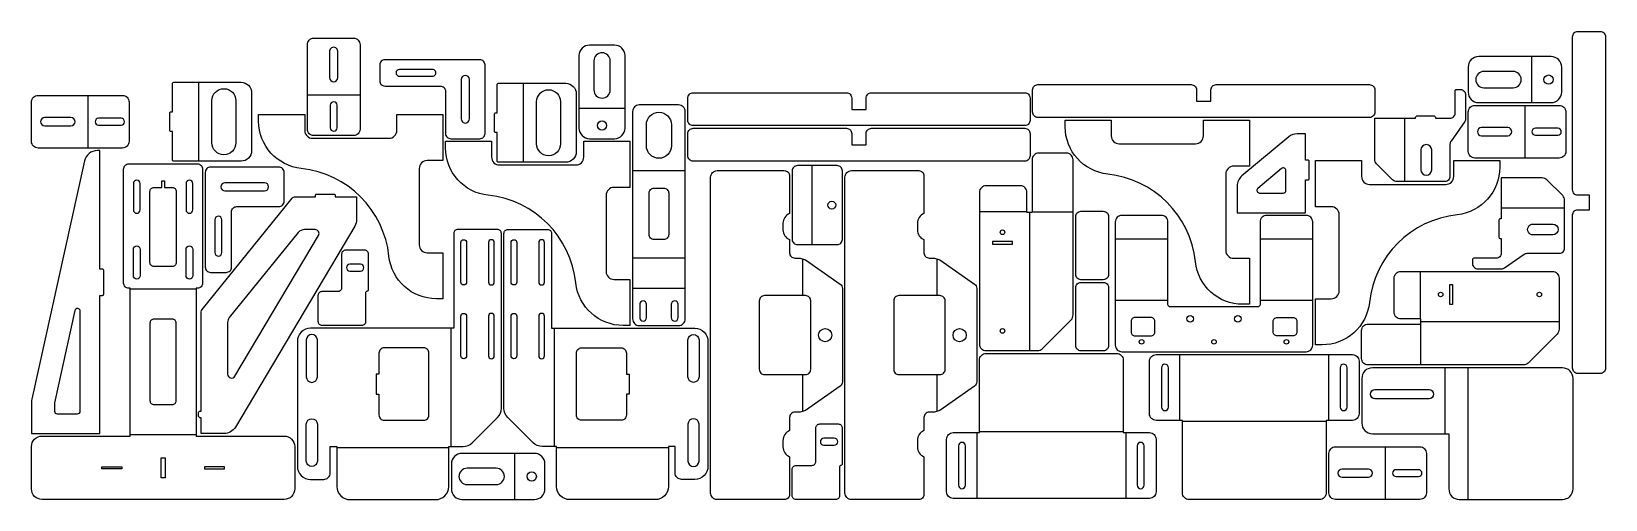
# Model space of a CAD drawing. Extents: x 1223 to 2419, y 2672 to 3028.
import ezdxf

# ---------------------------------------------------------------- set-up
doc = ezdxf.new("R2010")
doc.units = 0

# ---------------------------------------------------------------- blocks, each defined once
blk = doc.blocks.new('Part534993938', base_point=(0, -2.9))
at = {"layer": '1'}
for points in [[(215, 2, 0.351837), (207.2, 11.7), (26.1, 51.8, 0.054442), (23.9, 52), (0, 52), (0, 0), (105, 0), (105, -1.9, 0.414214), (106, -2.9), (124, -2.9, 0.414214), (125, -1.9), (125, 0), (215, 0)], [(93.4, 19), (23.3, 34.5, 0.054442), (22.9, 34.5), (17, 34.5, 0.414214), (15, 32.5), (15, 17, 0.414214), (17, 15), (93, 15, 0.896737)]]:
    blk.add_lwpolyline(points, format="xyb", close=True, dxfattribs=at)
blk = doc.blocks.new('Part2025711485', base_point=(-29.1, -20))
at = {"layer": '1'}
for points in [[(45, 15), (45, -15, -0.414214), (40, -20), (-24.1, -20, -0.414214), (-29.1, -15), (-29.1, 15, -0.414214), (-24.1, 20), (40, 20, -0.414214)], [(-6, 2.6), (-23.1, 2.6, 1), (-23.1, -2.6), (-6, -2.6, 1)], [(35, 3.1), (15, 3.1, 1), (15, -3.1), (35, -3.1, 1)]]:
    blk.add_lwpolyline(points, format="xyb", close=True, dxfattribs=at)
at = {"layer": '2'}
blk.add_line((1.9, 20), (1.9, -20), dxfattribs=at)
blk = doc.blocks.new('Part2123354015', base_point=(-100, -94.9))
at = {"layer": '1'}
for points in [[(100, 152.2), (100, 120, -0.414214), (92, 112), (25, 112), (25, -0.3), (26, -0.3, -0.414214), (30, -4.3), (30, -90.9, -0.414214), (26, -94.9), (-26, -94.9, -0.414214), (-30, -90.9), (-30, -4.3, -0.414214), (-26, -0.3), (-25, -0.3), (-25, 112), (-92, 112, -0.414214), (-100, 120), (-100, 152.2, -0.414214), (-92, 160.2), (92, 160.2, -0.414214)], [(10, 85.1, 0.414214), (7, 88.1), (-7, 88.1, 0.414214), (-10, 85.1), (-10, 26.1, 0.414214), (-7, 23.1), (7, 23.1, 0.414214), (10, 26.1)], [(-17.4, -9.9), (-17.4, -29.9, -1), (-22.6, -29.9), (-22.6, -9.9, -1)], [(22.6, -9.9), (22.6, -29.9, -1), (17.4, -29.9), (17.4, -9.9, -1)], [(10, -19.9), (10, -73.9, -0.414214), (7, -76.9), (1.1, -76.9), (1.1, -82), (-1.1, -82), (-1.1, -76.9), (-7, -76.9, -0.414214), (-10, -73.9), (-10, -19.9, -0.414214), (-7, -16.9), (7, -16.9, -0.414214)], [(-17.4, -59.9, 1), (-22.6, -59.9), (-22.6, -79.9, 1), (-17.4, -79.9)], [(22.6, -59.9, 1), (17.4, -59.9), (17.4, -79.9, 1), (22.6, -79.9)]]:
    blk.add_lwpolyline(points, format="xyb", close=True, dxfattribs=at)
for points in [[(1.6, 143.7), (1.6, 128.5), (-1.6, 128.5), (-1.6, 143.7)], [(-31.4, 136.9), (-46.6, 136.9), (-46.6, 135.3), (-31.4, 135.3)], [(46.6, 136.9), (46.6, 135.3), (31.4, 135.3), (31.4, 136.9)]]:
    blk.add_lwpolyline(points, close=True, dxfattribs=at)
at = {"layer": '2'}
for p, q in [((25, 110.9), (-25, 110.9)), ((-25, 0.5), (25, 0.5))]:
    blk.add_line(p, q, dxfattribs=at)
blk = doc.blocks.new('Part295969117', base_point=(-60, 0))
at = {"layer": '1'}
for points in [[(0, 76, 0.414214), (-4, 80), (-16, 80, 0.414214), (-20, 76), (-20, 34, -0.414214), (-24, 30), (-56, 30, 0.414214), (-60, 26), (-60, 4, 0.414214), (-56, 0), (-4, 0, 0.414214), (0, 4)], [(-7.4, 65, 1), (-12.6, 65), (-12.6, 40, 1), (-7.4, 40)], [(-15, 18.1), (-45, 18.1, 1), (-45, 11.9), (-15, 11.9, 1)]]:
    blk.add_lwpolyline(points, format="xyb", close=True, dxfattribs=at)
blk = doc.blocks.new('Part474160460', base_point=(-180, 0))
at = {"layer": '1'}
for points in [[(2, 30.2), (2, 17.2, -0.414214), (1, 16.2), (0, 16.2), (0, 0), (-17.3, 0, -0.134825), (-22.4, 1.4), (-175.1, 92.1, -0.264611), (-180, 100.7), (-180, 118), (-168, 118), (-168, 119, -0.414214), (-167, 120), (-164, 120, -0.414214), (-163, 119), (-163, 118), (-87.5, 118, -0.171831), (-85.7, 117.4), (-1.1, 48.9, -0.226277), (0, 46.6), (0, 31.2), (1, 31.2, -0.414214)], [(-25, 39.6, 0.226277), (-27.2, 44.3), (-91.9, 96.7, 0.171831), (-95.6, 98), (-134.9, 98, 0.762386), (-136.4, 92.4), (-29.5, 28.9, 0.581514), (-25, 31.5)]]:
    blk.add_lwpolyline(points, format="xyb", close=True, dxfattribs=at)
blk = doc.blocks.new('Part462043415', base_point=(-42, -30))
at = {"layer": '1'}
for points in [[(20.1, 6.5), (20.1, -6.5, -0.414214), (19.1, -7.5), (18.1, -7.5), (18.1, -29, -0.414214), (17.1, -30), (-34, -30, -0.414214), (-42, -22), (-42, 22, -0.414214), (-34, 30), (17.1, 30, -0.414214), (18.1, 29), (18.1, 7.5), (19.1, 7.5, -0.414214)], [(-11.9, 16), (-11.9, -16, -1), (-30.1, -16), (-30.1, 16, -1)]]:
    blk.add_lwpolyline(points, format="xyb", close=True, dxfattribs=at)
at = {"layer": '2'}
blk.add_line((-1.9, 30), (-1.9, -30), dxfattribs=at)
blk = doc.blocks.new('Part1996930936', base_point=(-29.1, -20))
at = {"layer": '1'}
for points in [[(45, 15), (45, -15, -0.414214), (40, -20), (-24.1, -20, -0.414214), (-29.1, -15), (-29.1, 15, -0.414214), (-24.1, 20), (40, 20, -0.414214)], [(-6, 2.6), (-23.1, 2.6, 1), (-23.1, -2.6), (-6, -2.6, 1)], [(35, 3.1), (15, 3.1, 1), (15, -3.1), (35, -3.1, 1)]]:
    blk.add_lwpolyline(points, format="xyb", close=True, dxfattribs=at)
at = {"layer": '2'}
blk.add_line((1.9, 20), (1.9, -20), dxfattribs=at)
blk = doc.blocks.new('Part156562793', base_point=(0, -57.5))
at = {"layer": '1'}
for points in [[(38, -3), (38, -23, -0.414214), (35, -26), (23, -26, 0.414214), (20, -29), (20, -54.5, -0.414214), (17, -57.5), (3, -57.5, -0.414214), (0, -54.5), (0, -27, -0.414214), (1, -26, 0.414214), (2, -25), (2, -3, -0.414214), (5, 0), (35, 0, -0.414214)], [(14, -41.4), (6, -41.4, 1), (6, -46.6), (14, -46.6, 1)]]:
    blk.add_lwpolyline(points, format="xyb", close=True, dxfattribs=at)
blk = doc.blocks.new('Part551669794', base_point=(-155, -85.3))
at = {"layer": '1'}
for points in [[(-155, 35), (-155, -60, 0.414214), (-145, -70), (-135, -70, 0.414214), (-130, -65), (-130, -45), (-125, -45), (-125, -75.3, 0.414214), (-115, -85.3), (-50, -85.3, 0.414214), (-40, -75.3), (-40, -45), (-29.1, -45, 0.198912), (-22.1, -42.1), (-2.9, -22.9, 0.198912), (0, -15.9), (0, 117, 0.414214), (-3, 120), (-33.1, 120, 0.414214), (-36.1, 117), (-36.1, 45), (-145, 45, 0.414214)], [(-30.8, 110, -1), (-26.4, 110), (-26.4, 80, -1), (-30.8, 80)], [(-9.8, 110), (-9.8, 80, 1), (-5.4, 80), (-5.4, 110, 1)], [(-30.8, 54, -1), (-26.4, 54), (-26.4, 24, -1), (-30.8, 24)], [(-9.8, 54), (-9.8, 24, 1), (-5.4, 24), (-5.4, 54, 1)], [(-148.2, 36), (-148.2, 8, 1), (-139.8, 8), (-139.8, 36, 1)], [(-95, 10.1), (-95, -5.1), (-93, -5.1), (-93, -21, 0.414214), (-89, -25), (-59, -25, 0.414214), (-55, -21), (-55, 26, 0.414214), (-59, 30), (-89, 30, 0.414214), (-93, 26), (-93, 10.1)], [(-148.2, -28, -1), (-139.8, -28), (-139.8, -56, -1), (-148.2, -56)]]:
    blk.add_lwpolyline(points, format="xyb", close=True, dxfattribs=at)
at = {"layer": '2'}
for p, q in [((-38.1, -45), (-38.1, 45)), ((-125, -45.6), (-40, -45.6))]:
    blk.add_line(p, q, dxfattribs=at)
blk = doc.blocks.new('Part1884609747', base_point=(-60, 0))
at = {"layer": '1'}
for points in [[(0, 76, 0.414214), (-4, 80), (-16, 80, 0.414214), (-20, 76), (-20, 34, -0.414214), (-24, 30), (-56, 30, 0.414214), (-60, 26), (-60, 4, 0.414214), (-56, 0), (-4, 0, 0.414214), (0, 4)], [(-7.4, 65, 1), (-12.6, 65), (-12.6, 40, 1), (-7.4, 40)], [(-15, 18.1), (-45, 18.1, 1), (-45, 11.9), (-15, 11.9, 1)]]:
    blk.add_lwpolyline(points, format="xyb", close=True, dxfattribs=at)
blk = doc.blocks.new('Part1290249168', base_point=(-42, -30))
at = {"layer": '1'}
for points in [[(20.1, 6.5), (20.1, -6.5, -0.414214), (19.1, -7.5), (18.1, -7.5), (18.1, -29, -0.414214), (17.1, -30), (-34, -30, -0.414214), (-42, -22), (-42, 22, -0.414214), (-34, 30), (17.1, 30, -0.414214), (18.1, 29), (18.1, 7.5), (19.1, 7.5, -0.414214)], [(-11.9, 16), (-11.9, -16, -1), (-30.1, -16), (-30.1, 16, -1)]]:
    blk.add_lwpolyline(points, format="xyb", close=True, dxfattribs=at)
at = {"layer": '2'}
blk.add_line((-1.9, 30), (-1.9, -30), dxfattribs=at)
blk = doc.blocks.new('Part2049286179', base_point=(-17.5, -21.1))
at = {"layer": '1'}
for points in [[(17.5, 42, 0.414214), (9.5, 50), (-9.5, 50, 0.414214), (-17.5, 42), (-17.5, -13.1, 0.414214), (-9.5, -21.1), (9.5, -21.1, 0.414214), (17.5, -13.1)], [(6.2, 38, 1), (-6.2, 38), (-6.2, 15.9, 1), (6.2, 15.9)]]:
    blk.add_lwpolyline(points, format="xyb", close=True, dxfattribs=at)
blk.add_circle((0, -11.1), 3.5, dxfattribs=at)
at = {"layer": '2'}
blk.add_line((17.5, 1.9), (-17.5, 1.9), dxfattribs=at)
blk = doc.blocks.new('Part752032943', base_point=(-155, -85.3))
at = {"layer": '1'}
for points in [[(0, 35), (0, -60, -0.414214), (-10, -70), (-20, -70, -0.414214), (-25, -65), (-25, -45), (-30, -45), (-30, -75.3, -0.414214), (-40, -85.3), (-105, -85.3, -0.414214), (-115, -75.3), (-115, -45), (-125.9, -45, -0.198912), (-132.9, -42.1), (-152.1, -22.9, -0.198912), (-155, -15.9), (-155, 117, -0.414214), (-152, 120), (-121.9, 120, -0.414214), (-118.9, 117), (-118.9, 45), (-10, 45, -0.414214)], [(-145.2, 110), (-145.2, 80, -1), (-149.6, 80), (-149.6, 110, -1)], [(-124.2, 110, 1), (-128.6, 110), (-128.6, 80, 1), (-124.2, 80)], [(-145.2, 54), (-145.2, 24, -1), (-149.6, 24), (-149.6, 54, -1)], [(-124.2, 54, 1), (-128.6, 54), (-128.6, 24, 1), (-124.2, 24)], [(-6.8, 36), (-6.8, 8, -1), (-15.2, 8), (-15.2, 36, -1)], [(-60, 10.1), (-60, -5.1), (-62, -5.1), (-62, -21, -0.414214), (-66, -25), (-96, -25, -0.414214), (-100, -21), (-100, 26, -0.414214), (-96, 30), (-66, 30, -0.414214), (-62, 26), (-62, 10.1)], [(-6.8, -28, 1), (-15.2, -28), (-15.2, -56, 1), (-6.8, -56)]]:
    blk.add_lwpolyline(points, format="xyb", close=True, dxfattribs=at)
at = {"layer": '2'}
for p, q in [((-116.9, 45), (-116.9, -45)), ((-115, -45.6), (-30, -45.6))]:
    blk.add_line(p, q, dxfattribs=at)
blk = doc.blocks.new('Part1853026998', base_point=(-17.5, -21.1))
at = {"layer": '1'}
for points in [[(17.5, 42, 0.414214), (9.5, 50), (-9.5, 50, 0.414214), (-17.5, 42), (-17.5, -13.1, 0.414214), (-9.5, -21.1), (9.5, -21.1, 0.414214), (17.5, -13.1)], [(6.2, 38, 1), (-6.2, 38), (-6.2, 15.9, 1), (6.2, 15.9)]]:
    blk.add_lwpolyline(points, format="xyb", close=True, dxfattribs=at)
blk.add_circle((0, -11.1), 3.5, dxfattribs=at)
at = {"layer": '2'}
blk.add_line((17.5, 1.9), (-17.5, 1.9), dxfattribs=at)
blk = doc.blocks.new('Part1333679708', base_point=(-20, -41.3))
at = {"layer": '1'}
for points in [[(20, 121.3, 0.414214), (15, 126.3), (-15, 126.3, 0.414214), (-20, 121.3), (-20, -36.3, 0.414214), (-15, -41.3), (15, -41.3, 0.414214), (20, -36.3)], [(9.5, 111.3), (9.5, 95.3, -1), (-9.5, 95.3), (-9.5, 111.3, -1)], [(7.5, 59.2), (7.5, 28, -0.414214), (3.5, 24), (-3.5, 24, -0.414214), (-7.5, 28), (-7.5, 59.2, -0.414214), (-3.5, 63.2), (3.5, 63.2, -0.414214)], [(-9.4, -25.2, 1), (-14.6, -25.2), (-14.6, -35.3, 1), (-9.4, -35.3)], [(14.6, -25.2, 1), (9.4, -25.2), (9.4, -35.3, 1), (14.6, -35.3)]]:
    blk.add_lwpolyline(points, format="xyb", close=True, dxfattribs=at)
at = {"layer": '2'}
for p, q in [((20, 76.2), (-20, 76.2)), ((-20, 10.1), (20, 10.1)), ((20, -13.2), (-20, -13.2))]:
    blk.add_line(p, q, dxfattribs=at)
blk = doc.blocks.new('Part476450157', base_point=(-70, -125))
at = {"layer": '1'}
for points in [[(30.1, 35.5), (30.1, -35.5, -0.244698), (28.4, -38.8), (2, -57.3), (-1.9, -58.6), (-6, -58.6, 0.414214), (-10, -62.6), (-10, -72.6, 0.305615), (-15, -80), (-15, -85, 0.305615), (-10, -92.4), (-10, -121, -0.414214), (-14, -125), (-65, -125, -0.414214), (-70, -120), (-70, 120, -0.414214), (-65, 125), (-14, 125, -0.414214), (-10, 121), (-10, 92.4, 0.305615), (-15, 85), (-15, 80, 0.305615), (-10, 72.6), (-10, 62.6, 0.414214), (-6, 58.6), (-1.9, 58.6), (2, 57.3), (28.4, 38.8, -0.244698)], [(6.1, 26, 0.414214), (2.1, 30), (-29, 30, 0.414214), (-33, 26), (-33, -26, 0.414214), (-29, -30), (2.1, -30, 0.414214), (6.1, -26)]]:
    blk.add_lwpolyline(points, format="xyb", close=True, dxfattribs=at)
blk.add_circle((17.1, 0), 5, dxfattribs=at)
at = {"layer": '2'}
for p, q in [((0.1, 30), (0.1, 57.9)), ((0.1, -57.9), (0.1, -30))]:
    blk.add_line(p, q, dxfattribs=at)
blk = doc.blocks.new('Part1987865876', base_point=(0, -57.5))
at = {"layer": '1'}
for points in [[(38, -3), (38, -23, -0.414214), (35, -26), (23, -26, 0.414214), (20, -29), (20, -54.5, -0.414214), (17, -57.5), (3, -57.5, -0.414214), (0, -54.5), (0, -27, -0.414214), (1, -26, 0.414214), (2, -25), (2, -3, -0.414214), (5, 0), (35, 0, -0.414214)], [(14, -41.4), (6, -41.4, 1), (6, -46.6), (14, -46.6, 1)]]:
    blk.add_lwpolyline(points, format="xyb", close=True, dxfattribs=at)
blk = doc.blocks.new('Part319573354', base_point=(-17, -30))
at = {"layer": '1'}
blk.add_lwpolyline([(21.1, 26, 0.414214), (17.1, 30), (-13, 30, 0.414214), (-17, 26), (-17, -26, 0.414214), (-13, -30), (17.1, -30, 0.414214), (21.1, -26)], format="xyb", close=True, dxfattribs=at)
blk.add_circle((13.1, 0), 3, dxfattribs=at)
at = {"layer": '2'}
blk.add_line((-1.9, -30), (-1.9, 30), dxfattribs=at)
blk = doc.blocks.new('Part140180262', base_point=(-70, -125))
at = {"layer": '1'}
for points in [[(30.1, 35.5), (30.1, -35.5, -0.244698), (28.4, -38.8), (2, -57.3), (-1.9, -58.6), (-6, -58.6, 0.414214), (-10, -62.6), (-10, -72.6, 0.305615), (-15, -80), (-15, -85, 0.305615), (-10, -92.4), (-10, -121, -0.414214), (-14, -125), (-65, -125, -0.414214), (-70, -120), (-70, 120, -0.414214), (-65, 125), (-14, 125, -0.414214), (-10, 121), (-10, 92.4, 0.305615), (-15, 85), (-15, 80, 0.305615), (-10, 72.6), (-10, 62.6, 0.414214), (-6, 58.6), (-1.9, 58.6), (2, 57.3), (28.4, 38.8, -0.244698)], [(6.1, 26, 0.414214), (2.1, 30), (-29, 30, 0.414214), (-33, 26), (-33, -26, 0.414214), (-29, -30), (2.1, -30, 0.414214), (6.1, -26)]]:
    blk.add_lwpolyline(points, format="xyb", close=True, dxfattribs=at)
blk.add_circle((17.1, 0), 5, dxfattribs=at)
at = {"layer": '2'}
for p, q in [((0.1, 30), (0.1, 57.9)), ((0.1, -57.9), (0.1, -30))]:
    blk.add_line(p, q, dxfattribs=at)
blk = doc.blocks.new('Part72699077', base_point=(-79.6, -60.2))
at = {"layer": '1'}
for points in [[(79.6, 45), (79.6, 5, -0.414214), (74.6, 0), (54.6, 0), (54.6, -55.2, -0.414214), (49.6, -60.2), (-49.6, -60.2, -0.414214), (-54.6, -55.2), (-54.6, 0), (-74.6, 0, -0.414214), (-79.6, 5), (-79.6, 45, -0.414214), (-74.6, 50), (74.6, 50, -0.414214)], [(-65.3, 40, 1), (-70.5, 40), (-70.5, 10, 1), (-65.3, 10)], [(70.5, 40, 1), (65.3, 40), (65.3, 10, 1), (70.5, 10)]]:
    blk.add_lwpolyline(points, format="xyb", close=True, dxfattribs=at)
at = {"layer": '2'}
for p, q in [((-56.6, 0), (-56.6, 50)), ((56.6, 0), (56.6, 50)), ((-54.6, -0.5), (54.6, -0.5))]:
    blk.add_line(p, q, dxfattribs=at)
blk = doc.blocks.new('Part1762298473', base_point=(-31.1, -97.6))
at = {"layer": '1'}
blk.add_lwpolyline([(40, 47.5, 0.414214), (35, 52.5), (-4.1, 52.5, 0.198912), (-7.6, 51), (-29.7, 29, 0.198912), (-31.1, 25.4), (-31.1, -92.6, 0.414214), (-26.1, -97.6), (-5, -97.6, 0.414214), (0, -92.6), (0, -52.5), (3.9, -52.5), (3.9, -67.8, 0.414214), (8.9, -72.8), (35, -72.8, 0.414214), (40, -67.8)], format="xyb", close=True, dxfattribs=at)
blk.add_lwpolyline([(30.1, -28.4), (14.9, -28.4), (14.9, -30.5), (30.1, -30.5)], close=True, dxfattribs=at)
for centre in [(22.5, 37.5), (22.5, -37.5)]:
    blk.add_circle(centre, 1.75, dxfattribs=at)
at = {"layer": '2'}
for p, q in [((1.9, -52.5), (1.9, 52.5)), ((-31.1, -52.7), (0, -52.7)), ((3.9, -53.1), (40, -53.1))]:
    blk.add_line(p, q, dxfattribs=at)
blk = doc.blocks.new('Part1993278590', base_point=(-75, -69.6))
at = {"layer": '1'}
for points in [[(75, 29, 0.414214), (70, 34), (-70, 34, 0.414214), (-75, 29), (-75, -64.6, 0.414214), (-70, -69.6), (-40, -69.6, 0.414214), (-35, -64.6), (-35, -2, -0.414214), (-33, 0), (33, 0, -0.414214), (35, -2), (35, -64.6, 0.414214), (40, -69.6), (70, -69.6, 0.414214), (75, -64.6)], [(-45, 19), (-45, 11, -0.414214), (-48, 8), (-60, 8, -0.414214), (-63, 11), (-63, 19, -0.414214), (-60, 22), (-48, 22, -0.414214)], [(63, 19, 0.414214), (60, 22), (48, 22, 0.414214), (45, 19), (45, 11, 0.414214), (48, 8), (60, 8, 0.414214), (63, 11)]]:
    blk.add_lwpolyline(points, format="xyb", close=True, dxfattribs=at)
for centre, radius in [((-55, 26.5), 1.75), ((0, 26.5), 1.75), ((55, 26.5), 1.75), ((-18.1, 9), 2.5), ((18.1, 9), 2.5)]:
    blk.add_circle(centre, radius, dxfattribs=at)
at = {"layer": '2'}
for p, q in [((-35, -5.2), (-75, -5.2)), ((75, -5.2), (35, -5.2)), ((-75, -51.5), (-35, -51.5)), ((35, -51.5), (75, -51.5))]:
    blk.add_line(p, q, dxfattribs=at)
blk = doc.blocks.new('Part544915904', base_point=(-79.6, -60.2))
at = {"layer": '1'}
for points in [[(79.6, 45), (79.6, 5, -0.414214), (74.6, 0), (54.6, 0), (54.6, -55.2, -0.414214), (49.6, -60.2), (-49.6, -60.2, -0.414214), (-54.6, -55.2), (-54.6, 0), (-74.6, 0, -0.414214), (-79.6, 5), (-79.6, 45, -0.414214), (-74.6, 50), (74.6, 50, -0.414214)], [(-65.3, 40, 1), (-70.5, 40), (-70.5, 10, 1), (-65.3, 10)], [(70.5, 40, 1), (65.3, 40), (65.3, 10, 1), (70.5, 10)]]:
    blk.add_lwpolyline(points, format="xyb", close=True, dxfattribs=at)
at = {"layer": '2'}
for p, q in [((-56.6, 0), (-56.6, 50)), ((56.6, 0), (56.6, 50)), ((-54.6, -0.5), (54.6, -0.5))]:
    blk.add_line(p, q, dxfattribs=at)
blk = doc.blocks.new('Part291343841', base_point=(0, -2.8))
at = {"layer": '1'}
for points in [[(60, 6.4, 0.175452), (57.7, 12.8), (28, 48.4, 0.222585), (20.3, 52), (0, 52), (0, 0), (25, 0), (25, -1.8, 0.414214), (26, -2.8), (39, -2.8, 0.414214), (40, -1.8), (40, 0), (60, 0)], [(33.6, 18.3), (18.5, 36.3, 0.701473), (15, 35), (15, 17, 0.414214), (17, 15), (32, 15, 0.635878)]]:
    blk.add_lwpolyline(points, format="xyb", close=True, dxfattribs=at)
blk = doc.blocks.new('Part870815066', base_point=(-21.1, -48.1))
at = {"layer": '1'}
for points in [[(48, 17.9), (48, -0.2, -0.153915), (47.3, -2.5), (36.9, -17.4, 0.153915), (36.1, -19.7), (36.1, -44.1, -0.414214), (32.1, -48.1), (-4.1, -48.1, -0.198912), (-7.6, -46.7), (-19.7, -34.6, -0.198912), (-21.1, -31.1), (-21.1, 0), (10, 0), (10, 0.8, -0.414214), (11, 1.8), (24, 1.8, -0.414214), (25, 0.8), (25, 0), (36, 0, 0.414214), (40, 4), (40, 20.9, -0.414214), (41, 21.9), (44, 21.9, -0.414214)], [(22.2, -24.1, 1), (14, -24.1), (14, -39.1, 1), (22.2, -39.1)]]:
    blk.add_lwpolyline(points, format="xyb", close=True, dxfattribs=at)
at = {"layer": '2'}
blk.add_line((1.9, -48.1), (1.9, 0), dxfattribs=at)
blk = doc.blocks.new('Part1868617414', base_point=(-29.1, -20))
at = {"layer": '1'}
for points in [[(45, 15), (45, -15, -0.414214), (40, -20), (-24.1, -20, -0.414214), (-29.1, -15), (-29.1, 15, -0.414214), (-24.1, 20), (40, 20, -0.414214)], [(-6, 2.6), (-23.1, 2.6, 1), (-23.1, -2.6), (-6, -2.6, 1)], [(35, 3.1), (15, 3.1, 1), (15, -3.1), (35, -3.1, 1)]]:
    blk.add_lwpolyline(points, format="xyb", close=True, dxfattribs=at)
at = {"layer": '2'}
blk.add_line((1.9, 20), (1.9, -20), dxfattribs=at)
blk = doc.blocks.new('Part594302427', base_point=(-80.5, -50))
at = {"layer": '1'}
for points in [[(80, 42, 0.414214), (72, 50), (-72.5, 50, 0.414214), (-80.5, 42), (-80.5, 8, 0.414214), (-72.5, 0), (-14.4, 0), (-14.4, -42, 0.414214), (-6.4, -50), (72, -50, 0.414214), (80, -42)], [(-29.4, 33.5, -1), (-29.4, 26.5), (-70.5, 26.5, -1), (-70.5, 33.5)]]:
    blk.add_lwpolyline(points, format="xyb", close=True, dxfattribs=at)
at = {"layer": '2'}
for p, q in [((-17.4, 50), (-17.4, 0)), ((0.3, -50), (0.3, 50))]:
    blk.add_line(p, q, dxfattribs=at)
blk = doc.blocks.new('Part743740027', base_point=(-31.1, -97.6))
at = {"layer": '1'}
blk.add_lwpolyline([(-31.1, 47.5, -0.414214), (-26.1, 52.5), (12.9, 52.5, -0.198912), (16.5, 51), (38.5, 29, -0.198912), (40, 25.4), (40, -92.6, -0.414214), (35, -97.6), (13.9, -97.6, -0.414214), (8.9, -92.6), (8.9, -52.5), (5, -52.5), (5, -67.8, -0.414214), (0, -72.8), (-26.1, -72.8, -0.414214), (-31.1, -67.8)], format="xyb", close=True, dxfattribs=at)
blk.add_lwpolyline([(-21.2, -28.4), (-6, -28.4), (-6, -30.5), (-21.2, -30.5)], close=True, dxfattribs=at)
for centre in [(-13.6, 37.5), (-13.6, -37.5)]:
    blk.add_circle(centre, 1.75, dxfattribs=at)
at = {"layer": '2'}
for p, q in [((6.9, -52.5), (6.9, 52.5)), ((-31.1, -53.1), (5, -53.1)), ((8.9, -52.7), (40, -52.7))]:
    blk.add_line(p, q, dxfattribs=at)
blk = doc.blocks.new('Part1474526583', base_point=(-21.1, -48.1))
at = {"layer": '1'}
for points in [[(-21.1, 17.9), (-21.1, -0.2, 0.153915), (-20.4, -2.5), (-10, -17.4, -0.153915), (-9.3, -19.7), (-9.3, -44.1, 0.414214), (-5.3, -48.1), (30.9, -48.1, 0.198912), (34.5, -46.7), (46.5, -34.6, 0.198912), (48, -31.1), (48, 0), (16.9, 0), (16.9, 0.8, 0.414214), (15.9, 1.8), (2.9, 1.8, 0.414214), (1.9, 0.8), (1.9, 0), (-9.1, 0, -0.414214), (-13.1, 4), (-13.1, 20.9, 0.414214), (-14.1, 21.9), (-17.1, 21.9, 0.414214)], [(4.7, -24.1, -1), (12.9, -24.1), (12.9, -39.1, -1), (4.7, -39.1)]]:
    blk.add_lwpolyline(points, format="xyb", close=True, dxfattribs=at)
at = {"layer": '2'}
blk.add_line((24.9, -48.1), (24.9, 0), dxfattribs=at)
blk = doc.blocks.new('Part232722405', base_point=(-29.1, -20))
at = {"layer": '1'}
for points in [[(45, 15), (45, -15, -0.414214), (40, -20), (-24.1, -20, -0.414214), (-29.1, -15), (-29.1, 15, -0.414214), (-24.1, 20), (40, 20, -0.414214)], [(-6, 2.6), (-23.1, 2.6, 1), (-23.1, -2.6), (-6, -2.6, 1)], [(35, 3.1), (15, 3.1, 1), (15, -3.1), (35, -3.1, 1)]]:
    blk.add_lwpolyline(points, format="xyb", close=True, dxfattribs=at)
at = {"layer": '2'}
blk.add_line((1.9, 20), (1.9, -20), dxfattribs=at)
blk = doc.blocks.new('Part991762835', base_point=(-17.5, -21.1))
at = {"layer": '1'}
for points in [[(17.5, 42, 0.414214), (9.5, 50), (-9.5, 50, 0.414214), (-17.5, 42), (-17.5, -13.1, 0.414214), (-9.5, -21.1), (9.5, -21.1, 0.414214), (17.5, -13.1)], [(6.2, 38, 1), (-6.2, 38), (-6.2, 15.9, 1), (6.2, 15.9)]]:
    blk.add_lwpolyline(points, format="xyb", close=True, dxfattribs=at)
blk.add_circle((0, -11.1), 3.5, dxfattribs=at)
at = {"layer": '2'}
blk.add_line((17.5, 1.9), (-17.5, 1.9), dxfattribs=at)

msp = doc.modelspace()

# ---------------------------------------------------------------- linework, layer by layer
at = {"layer": '1'}
for points in [[(2415.4, 2767.8), (2398.4, 2767.8, -0.414214), (2394.4, 2771.8), (2394.4, 2888.3, -0.414214), (2398.4, 2892.3), (2407.1, 2892.3), (2407.1, 2903.3), (2398.4, 2903.3, -0.414214), (2394.4, 2907.3), (2394.4, 3023.8, -0.414214), (2398.4, 3027.8), (2415.4, 3027.8, -0.414214), (2419.4, 3023.8), (2419.4, 2771.8, -0.414214)], [(1722.1, 2960.2), (1722.1, 2977.2, -0.414214), (1726.1, 2981.2), (1842.6, 2981.2, -0.414214), (1846.6, 2977.2), (1846.6, 2968.5), (1857.6, 2968.5), (1857.6, 2977.2, -0.414214), (1861.6, 2981.2), (1978.1, 2981.2, -0.414214), (1982.1, 2977.2), (1982.1, 2960.2, -0.414214), (1978.1, 2956.2), (1726.1, 2956.2, -0.414214)], [(1984.1, 2966.4), (1984.1, 2983.4, -0.414214), (1988.1, 2987.4), (2104.6, 2987.4, -0.414214), (2108.6, 2983.4), (2108.6, 2974.7), (2119.6, 2974.7), (2119.6, 2983.4, -0.414214), (2123.6, 2987.4), (2240.1, 2987.4, -0.414214), (2244.1, 2983.4), (2244.1, 2966.4, -0.414214), (2240.1, 2962.4), (1988.1, 2962.4, -0.414214)], [(1396, 2959.6), (1396, 2964.6), (1431, 2964.6), (1431, 2952.6, 0.414214), (1437, 2946.6), (1495, 2946.6, 0.414214), (1501, 2952.6), (1501, 2964.6), (1536, 2964.6), (1536, 2929.6), (1524, 2929.6, 0.414214), (1518, 2923.6), (1518, 2865.6, 0.414214), (1524, 2859.6), (1536, 2859.6), (1536, 2824.6), (1531, 2824.6, -0.383413), (1495, 2857, 0.353234), (1428.4, 2923.6, -0.383413)], [(1722.1, 2933.2), (1722.1, 2950.2, -0.414214), (1726.1, 2954.2), (1842.6, 2954.2, -0.414214), (1846.6, 2950.2), (1846.6, 2941.5), (1857.6, 2941.5), (1857.6, 2950.2, -0.414214), (1861.6, 2954.2), (1978.1, 2954.2, -0.414214), (1982.1, 2950.2), (1982.1, 2933.2, -0.414214), (1978.1, 2929.2), (1726.1, 2929.2, -0.414214)], [(2008.8, 2955.4), (2008.8, 2960.4), (2043.8, 2960.4), (2043.8, 2948.4, 0.414214), (2049.8, 2942.4), (2107.8, 2942.4, 0.414214), (2113.8, 2948.4), (2113.8, 2960.4), (2148.8, 2960.4), (2148.8, 2925.4), (2136.8, 2925.4, 0.414214), (2130.8, 2919.4), (2130.8, 2861.4, 0.414214), (2136.8, 2855.4), (2148.8, 2855.4), (2148.8, 2820.4), (2143.8, 2820.4, -0.383413), (2107.8, 2852.7, 0.353234), (2041.1, 2919.4, -0.383413)], [(1538, 2939.3), (1538, 2944.3), (1573, 2944.3), (1573, 2932.3, 0.414214), (1579, 2926.3), (1637, 2926.3, 0.414214), (1643, 2932.3), (1643, 2944.3), (1678, 2944.3), (1678, 2909.3), (1666, 2909.3, 0.414214), (1660, 2903.3), (1660, 2845.3, 0.414214), (1666, 2839.3), (1678, 2839.3), (1678, 2804.3), (1673, 2804.3, -0.383413), (1637, 2836.7, 0.353234), (1570.4, 2903.3, -0.383413)], [(2204, 2789.6), (2199, 2789.6), (2199, 2824.6), (2211, 2824.6, 0.414214), (2217, 2830.6), (2217, 2888.6, 0.414214), (2211, 2894.6), (2199, 2894.6), (2199, 2929.6), (2234, 2929.6), (2234, 2917.6, 0.414214), (2240, 2911.6), (2298, 2911.6, 0.414214), (2304, 2917.6), (2304, 2929.6), (2339, 2929.6), (2339, 2924.6, -0.383413), (2306.7, 2888.5, 0.353234), (2240, 2821.9, -0.383413)], [(2016.8, 2843.1), (2016.8, 2887.1, -0.414214), (2020.8, 2891.1), (2037.8, 2891.1, -0.414214), (2041.8, 2887.1), (2041.8, 2843.1, -0.414214), (2037.8, 2839.1), (2020.8, 2839.1, -0.414214)], [(2016.8, 2789.1), (2016.8, 2833.1, -0.414214), (2020.8, 2837.1), (2037.8, 2837.1, -0.414214), (2041.8, 2833.1), (2041.8, 2789.1, -0.414214), (2037.8, 2785.1), (2020.8, 2785.1, -0.414214)]]:
    msp.add_lwpolyline(points, format="xyb", close=True, dxfattribs=at)

# ---------------------------------------------------------------- block references
for name, p, rotation in [('Part1996930936', (1473, 2948.6), 90.0000001836389), ('Part1884609747', (1568, 2946.3), 90.0000001836389), ('Part991762835', (2386.1, 2973.7), 90.0000001836389), ('Part2025711485', (1297.5, 2979.2), 180), ('Part462043415', (1390.6, 2989.2), 180), ('Part1290249168', (1637.3, 2988.4), 180), ('Part232722405', (2389.2, 2971.6), 180), ('Part291343841', (2194.3, 2890), 90.0000001836389), ('Part534993938', (1278.3, 2722.2), 90.0000001836389), ('Part1762298473', (2014.8, 2935.3), 180), ('Part2123354015', (1423.4, 2927.2), 180), ('Part295969117', (1415.4, 2924.7), 180), ('Part1474526583', (2388.3, 2847.4), 90.0000001836389), ('Part474160460', (1470.4, 2722.2), 90.0000001836389), ('Part1993278590', (2196.9, 2888), 180), ('Part156562793', (1479.3, 2861.8), 180), ('Part743740027', (2234, 2845.4), 269.999999977959), ('Part72699077', (2077.9, 2783.1), 180), ('Part1987865876', (1839.4, 2729.5), 180), ('Part2049286179', (1613.5, 2672.1), 90.0000001836389), ('Part1868617414', (2283.3, 2712.1), 180)]:
    msp.add_blockref(name, p, dxfattribs=dict(at, rotation=rotation))
for name, p in [('Part1853026998', (1639.4, 2946.3)), ('Part870815066', (2244, 2913.7)), ('Part1333679708', (1680.1, 2804.3)), ('Part476450157', (1739.4, 2672)), ('Part319573354', (1801.4, 2865.8)), ('Part140180262', (1841.5, 2672)), ('Part551669794', (1425.4, 2672)), ('Part752032943', (1582.4, 2672)), ('Part544915904', (2072.9, 2672)), ('Part594302427', (2234.2, 2672.1))]:
    msp.add_blockref(name, p, dxfattribs=at)

doc.saveas('drawing.dxf')
